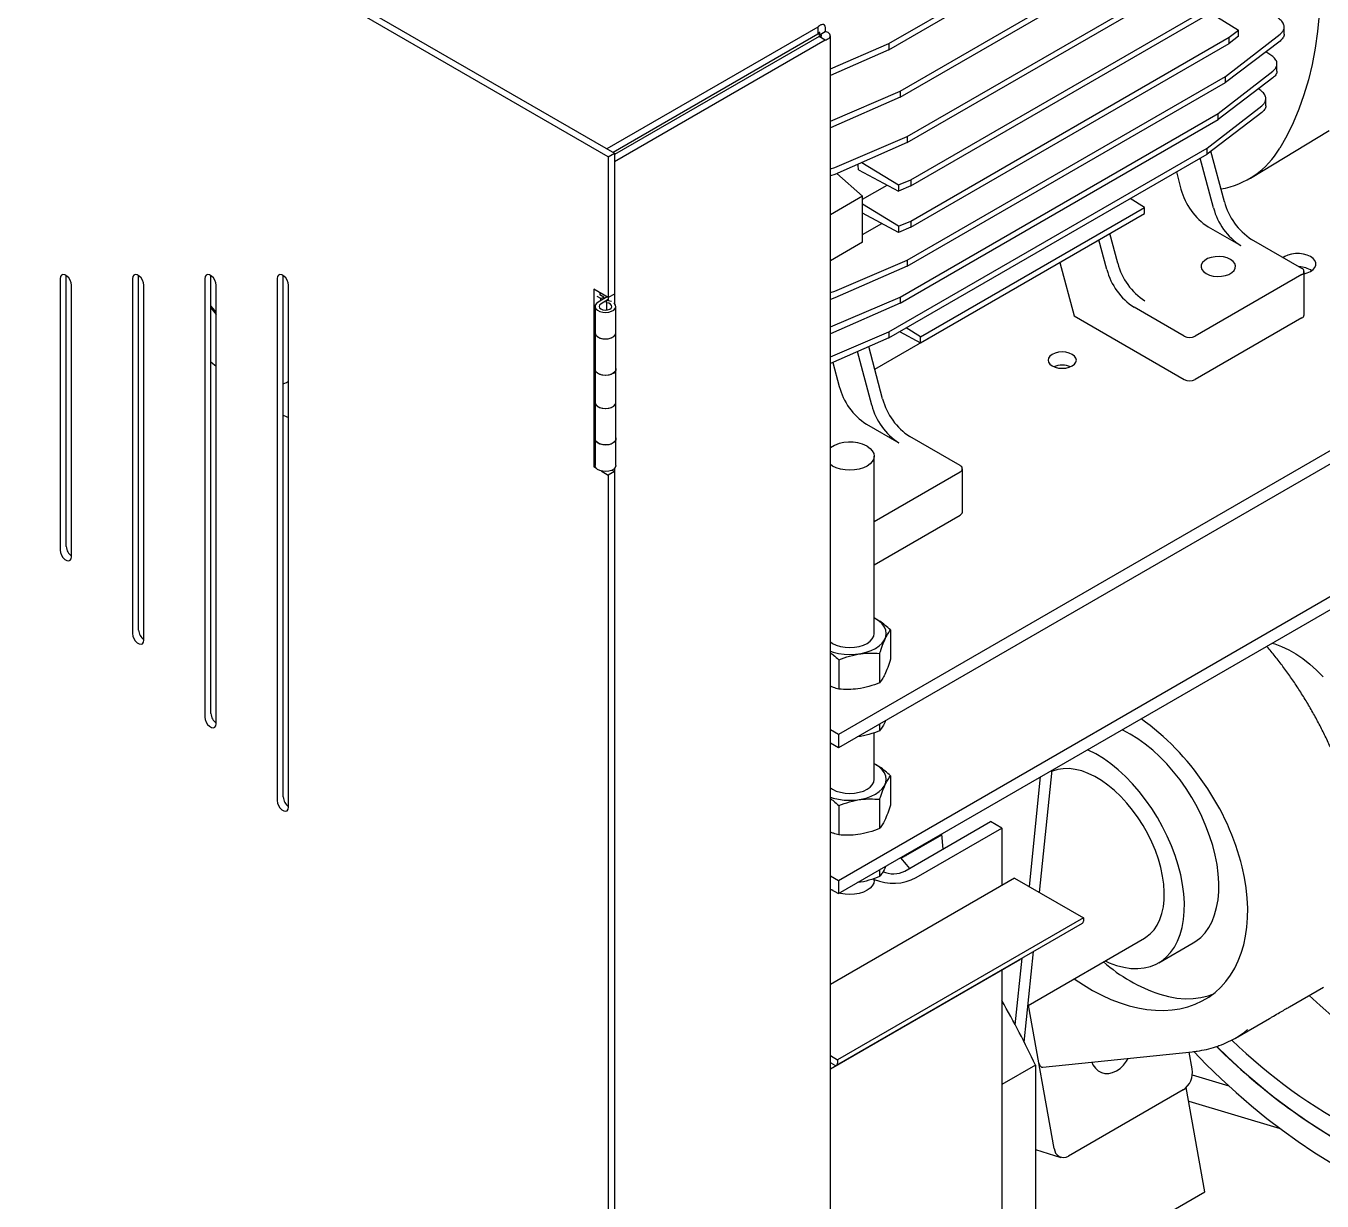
# Model space of a CAD drawing. Header units: millimetres. Extents: x 1293 to 41893, y 1011 to 26911.
# Drawn here: x 9255.8 to 9593.8, y 19601.6 to 19908.1 of the extents above; entities that cross this region are included whole.
import ezdxf

# ---------------------------------------------------------------- set-up
doc = ezdxf.new("R2010")
doc.units = ezdxf.units.MM
doc.header["$LTSCALE"] = 50

msp = doc.modelspace()

# ---------------------------------------------------------------- linework, layer by layer
at = {"color": 7, "linetype": 'Continuous', "lineweight": 25}
for p, q in [((9175.4936063, 20009.8602543), (9409.2522156, 19874.9142816)), ((9407.6418977, 19873.9846649), (9176.7743621, 20007.2616563)), ((9480.8135903, 19903.4652488), (9563.780786, 19951.3611913)), ((9480.8135903, 19901.8882002), (9563.780786, 19949.7841427)), ((9483.716886, 19891.0653092), (9566.6840816, 19938.9612518)), ((9483.716886, 19889.4882606), (9566.6840816, 19937.3842032)), ((9485.6026081, 19879.2528023), (9568.5698038, 19927.1487449)), ((9485.6026081, 19877.6757537), (9568.5698038, 19925.5716963)), ((9486.5323728, 19867.9921579), (9569.4995685, 19915.8881005)), ((9486.5323728, 19866.4151093), (9569.4995685, 19914.3110519)), ((9564.627531, 19911.4984845), (9571.9304861, 19906.988085)), ((9462.266789, 19907.7630353), (9407.3085644, 19876.0363275)), ((9462.266789, 19905.9034997), (9408.919144, 19875.1065597)), ((9462.6001224, 19905.3261494), (9409.2522156, 19874.5290584)), ((9462.266789, 19907.7630353), (9462.266789, 19905.9034997)), ((9462.6001224, 19905.7107683), (9464.2104402, 19906.640385)), ((9464.2104402, 19904.3965327), (9462.6001224, 19905.3261494)), ((9465.5444712, 19339.9037279), (9465.5444712, 19905.5187683)), ((9486.5323728, 19857.2138192), (9569.4995685, 19905.1097618)), ((9568.5698038, 19894.9226008), (9582.7960947, 19905.9149819)), ((9569.4995685, 19905.1097618), (9571.9304861, 19906.988085)), ((9571.9304861, 19905.3789771), (9569.4995685, 19903.5327132)), ((9569.4995685, 19903.5327132), (9569.4995685, 19905.1097618)), ((9571.9304861, 19905.3789771), (9571.9304861, 19906.988085)), ((9583.8700386, 19905.9599211), (9583.8700386, 19907.8119513)), ((9464.2104402, 19904.3965327), (9409.2522156, 19872.669825)), ((9465.5444712, 19896.898787), (9480.8135903, 19903.4652488)), ((9480.8135903, 19901.8882002), (9465.5444712, 19895.1699941)), ((9480.8135903, 19903.4652488), (9480.8135903, 19901.8882002)), ((9486.5323728, 19855.6367706), (9569.4995685, 19903.5327132)), ((9582.7960947, 19904.1503148), (9568.5698038, 19893.3455523)), ((9580.4222194, 19900.4602766), (9579.0518832, 19901.3066139)), ((9485.6026081, 19847.0266583), (9568.5698038, 19894.9226008)), ((9566.6840816, 19885.2873024), (9580.9103726, 19896.2796835)), ((9568.5698038, 19893.3455523), (9568.5698038, 19894.9226008)), ((9581.9843165, 19896.3246226), (9581.9843165, 19898.1766528)), ((9485.6026081, 19845.4496097), (9568.5698038, 19893.3455523)), ((9580.9103726, 19894.5150164), (9566.6840816, 19883.7102538)), ((9577.5189237, 19891.4124109), (9577.1363639, 19891.6486847)), ((9465.5444712, 19883.2502895), (9483.716886, 19891.0653092)), ((9483.716886, 19889.4882606), (9465.5444712, 19881.4926437)), ((9483.716886, 19891.0653092), (9483.716886, 19889.4882606)), ((9579.0810208, 19887.2767569), (9579.0810208, 19889.1287871)), ((9483.716886, 19837.3913598), (9566.6840816, 19885.2873024)), ((9563.780786, 19876.2394366), (9578.0070769, 19887.2318177)), ((9578.0070769, 19885.4671506), (9563.780786, 19874.6623881)), ((9566.6840816, 19883.7102538), (9566.6840816, 19885.2873024)), ((9483.716886, 19835.8143112), (9566.6840816, 19883.7102538)), ((9466.7236824, 19871.1339486), (9485.6026081, 19879.2528023)), ((9485.6026081, 19879.2528023), (9485.6026081, 19877.6757537)), ((9575.0502251, 19868.4076221), (9595.5816426, 19880.8527272)), ((9407.6418977, 19873.9846649), (9409.2522156, 19874.9142816)), ((9409.2522156, 19874.9142816), (9409.2522156, 19835.7326906)), ((9485.6026081, 19877.6757537), (9466.7236824, 19869.3692815)), ((9480.8135903, 19828.3434941), (9563.780786, 19876.2394366)), ((9480.8135903, 19826.7664455), (9563.780786, 19874.6623881)), ((9563.780786, 19874.6623881), (9563.780786, 19876.2394366)), ((9568.2811146, 19862.2495138), (9564.7705346, 19875.4140948)), ((9407.6418977, 19873.9846649), (9407.6418977, 19836.4400792)), ((9473.7937414, 19872.480012), (9483.3064362, 19866.6048487)), ((9565.4526874, 19860.6166976), (9561.9837821, 19873.6249998)), ((9465.5444712, 19870.777975), (9466.7236824, 19871.1339486)), ((9466.7236824, 19869.3692815), (9465.5444712, 19868.9709812)), ((9473.9209019, 19863.6531638), (9467.2254543, 19869.5900544)), ((9472.8694132, 19870.6000307), (9483.3064362, 19864.9957408)), ((9483.3064362, 19866.6048487), (9486.5323728, 19867.9921579)), ((9486.5323728, 19867.9921579), (9486.5323728, 19866.4151093)), ((9555.7624958, 19870.0335277), (9556.9674061, 19865.5151463)), ((9473.9209019, 19862.8795618), (9480.3430312, 19866.5869781)), ((9483.3064362, 19866.6048487), (9483.3064362, 19864.9957408)), ((9486.5323728, 19866.4151093), (9483.3064362, 19864.9957408)), ((9473.9209019, 19863.6531638), (9465.5444712, 19858.8175533)), ((9473.9209019, 19851.6772319), (9473.9209019, 19863.6531638)), ((9483.3064362, 19855.82651), (9473.9209019, 19861.6231373)), ((9547.4975916, 19860.7645481), (9543.7334694, 19863.0893186)), ((9483.3064362, 19854.2174021), (9473.9209019, 19859.257082)), ((9489.043431, 19827.0196794), (9547.4975916, 19860.7645481)), ((9489.043431, 19825.4426309), (9547.4975916, 19859.1874995)), ((9547.4975916, 19859.1874995), (9547.4975916, 19860.7645481)), ((9473.9209019, 19853.6633619), (9478.9410671, 19856.5614416)), ((9483.3064362, 19855.82651), (9486.5323728, 19857.2138192)), ((9483.3064362, 19855.82651), (9483.3064362, 19854.2174021)), ((9486.5323728, 19855.6367706), (9483.3064362, 19854.2174021)), ((9486.5323728, 19857.2138192), (9486.5323728, 19855.6367706)), ((9564.0550117, 19855.6927063), (9572.540293, 19850.7942577)), ((9473.9209019, 19851.6772319), (9465.5444712, 19846.8416214)), ((9537.6398207, 19844.5606714), (9535.5747597, 19852.3045951)), ((9540.4682478, 19846.1934876), (9538.4031868, 19853.9374113)), ((9588.4722005, 19844.8625957), (9575.3687202, 19852.4270739)), ((9477.121395, 19818.5567418), (9529.1452501, 19848.5894741)), ((9529.1452501, 19848.5894741), (9529.145358, 19848.5929805)), ((9466.7236824, 19838.9078046), (9485.6026081, 19847.0266583)), ((9485.6026081, 19845.4496097), (9466.7236824, 19837.1431375)), ((9485.6026081, 19847.0266583), (9485.6026081, 19845.4496097)), ((9525.3614538, 19846.405135), (9529.0752309, 19832.4785703)), ((9264.7238321, 19842.1737943), (9264.7238321, 19771.406924)), ((9266.33415, 19772.3365407), (9266.33415, 19842.9675361)), ((9283.580013, 19842.1755637), (9283.580013, 19749.6342716)), ((9285.1903308, 19750.5638884), (9285.1903308, 19842.9693054)), ((9302.4361938, 19842.177333), (9302.4361938, 19727.8616193)), ((9304.0465116, 19728.791236), (9304.0465116, 19842.9710748)), ((9321.2923746, 19842.1791023), (9321.2923746, 19706.088967)), ((9322.9026925, 19707.0185837), (9322.9026925, 19842.9728441)), ((9671.1838949, 19840.8081102), (9467.6314228, 19723.2997693)), ((9588.4722005, 19843.2297795), (9560.6593338, 19827.1737533)), ((9589.0579869, 19832.7507064), (9589.0579869, 19844.0461876)), ((9267.7172508, 19769.6788601), (9267.7172508, 19840.4457305)), ((9286.5734317, 19747.9062078), (9286.5734317, 19840.4474998)), ((9305.4296125, 19726.1335555), (9305.4296125, 19840.4492692)), ((9324.2857933, 19704.3609032), (9324.2857933, 19840.4510385)), ((9407.6418977, 19837.2403284), (9403.8706616, 19839.4174167)), ((9403.8706616, 19839.4174167), (9403.8706616, 19793.1467706)), ((9405.7444945, 19836.963721), (9404.7569021, 19837.533846)), ((9406.4516013, 19837.3719251), (9405.4640088, 19837.9420501)), ((9405.4809794, 19838.4878), (9405.4809794, 19837.9322532)), ((9409.2522156, 19838.1699451), (9407.6418977, 19837.2403284)), ((9465.5444712, 19838.551831), (9466.7236824, 19838.9078046)), ((9404.2201575, 19834.9330691), (9404.2201575, 19828.0196903)), ((9407.3688202, 19837.3979726), (9405.0129218, 19836.0379414)), ((9405.7444945, 19836.963721), (9406.4516013, 19837.3719251)), ((9405.7444945, 19836.4602694), (9405.7444945, 19836.963721)), ((9407.6418977, 19836.7065525), (9405.7483129, 19835.6134092)), ((9406.4516013, 19836.8684734), (9406.4516013, 19837.3719251)), ((9407.1587794, 19835.8858518), (9407.3035194, 19836.4803881)), ((9407.1587794, 19835.8858518), (9407.1587794, 19833.9802865)), ((9409.6334909, 19828.0196903), (9409.6334909, 19834.9330691)), ((9465.5444712, 19829.5763401), (9483.716886, 19837.3913598)), ((9466.7236824, 19837.1431375), (9465.5444712, 19836.7448372)), ((9483.716886, 19835.8143112), (9465.5444712, 19827.8186943)), ((9671.1838949, 19837.3514207), (9467.6314228, 19719.8430798)), ((9483.716886, 19837.3913598), (9483.716886, 19835.8143112)), ((9557.8309066, 19827.1737533), (9544.7274263, 19834.7382315)), ((9529.0752309, 19832.4785703), (9557.8309066, 19815.8782721)), ((9588.4722005, 19831.9342983), (9560.6593338, 19815.8782721)), ((9404.2563392, 19827.7650585), (9404.2563392, 19818.5034259)), ((9409.5896725, 19818.5034259), (9409.5896725, 19827.7396709)), ((9465.5444712, 19821.7770323), (9480.8135903, 19828.3434941)), ((9480.8135903, 19828.3434941), (9480.8135903, 19826.7664455)), ((9483.5915132, 19828.3701063), (9489.043431, 19825.4426309)), ((9489.043431, 19827.0196794), (9485.2793089, 19829.3444499)), ((9480.8135903, 19826.7664455), (9465.5444712, 19820.0482394)), ((9479.1856601, 19810.8158028), (9475.5497361, 19824.4504208)), ((9489.043431, 19825.4426309), (9489.043431, 19827.0196794)), ((9476.357233, 19809.1829866), (9472.6286239, 19823.1651709)), ((9404.2201575, 19818.5137943), (9404.2201575, 19809.8720707)), ((9409.6334909, 19809.8720707), (9409.6334909, 19818.5137943)), ((9466.2034716, 19820.3381907), (9467.8719516, 19814.0814352)), ((9324.0511952, 19815.3057374), (9324.2857933, 19815.441168)), ((9404.2563392, 19809.617439), (9404.2563392, 19800.3558064)), ((9409.5896725, 19800.3558064), (9409.5896725, 19809.5920514)), ((9474.9595572, 19804.2589953), (9483.4448386, 19799.3605466)), ((9404.2201575, 19800.3661748), (9404.2201575, 19793.4527959)), ((9409.6334909, 19793.4527959), (9409.6334909, 19800.3661748)), ((9467.6314228, 19685.2761855), (9671.1838949, 19802.7845263)), ((9499.3767461, 19793.4288847), (9486.2732657, 19800.9933628)), ((9467.6314228, 19681.819496), (9671.1838949, 19799.3278369)), ((9476.9748415, 19749.6507607), (9476.9748415, 19795.8874386)), ((9404.2258177, 19793.3517979), (9403.8706616, 19793.1467706)), ((9403.8706616, 19793.1467706), (9404.4645946, 19792.8039004)), ((9405.8027825, 19792.031381), (9407.6418977, 19790.9696824)), ((9409.2522156, 19791.8992991), (9407.6418977, 19790.9696824)), ((9407.6418977, 19790.9696824), (9407.6418977, 19596.921441)), ((9408.6491573, 19792.2474372), (9409.2522156, 19791.8992991)), ((9409.2522156, 19792.6531744), (9409.2522156, 19596.2140525)), ((9476.9748415, 19778.8637242), (9499.3767461, 19791.7960684)), ((9499.9625325, 19781.3169953), (9499.9625325, 19792.6124766)), ((9476.9748415, 19767.568243), (9499.3767461, 19780.5005872)), ((9481.2488267, 19750.5769042), (9481.2488267, 19742.9406464)), ((9467.7784426, 19742.800617), (9467.7784426, 19735.1643591)), ((9478.4017433, 19744.4444314), (9478.4017433, 19736.8077172)), ((9478.4017433, 19726.0606535), (9478.4017433, 19724.2806747)), ((9467.6314228, 19723.2997693), (9465.5444712, 19724.5045408)), ((9467.6314228, 19723.2997693), (9467.6314228, 19719.8430798)), ((9476.9748415, 19711.6271769), (9476.9748415, 19723.7891452)), ((9467.6314228, 19719.8430798), (9465.5444712, 19721.0478514)), ((9481.2488267, 19712.5533204), (9481.2488267, 19704.9170626)), ((9520.0936354, 19682.116948), (9523.353456, 19713.9871411)), ((9517.4340144, 19683.6523145), (9520.3600373, 19712.2590773)), ((9478.4017433, 19706.4208476), (9478.4017433, 19698.7841334)), ((9467.7784426, 19704.7770332), (9467.7784426, 19697.1407753)), ((9484.9675054, 19687.7145941), (9507.2649393, 19700.5866287)), ((9487.9609241, 19685.9865303), (9510.258358, 19698.8585648)), ((9510.258358, 19698.8585648), (9507.2649393, 19700.5866287)), ((9510.258358, 19698.8585648), (9510.258358, 19683.957824)), ((9494.5658013, 19697.0924361), (9483.9622155, 19690.9711163)), ((9494.5460708, 19697.3569916), (9494.8401421, 19693.413946)), ((9485.0577779, 19691.8795167), (9485.1026005, 19691.6294465)), ((9465.5444712, 19686.480957), (9467.6314228, 19685.2761855)), ((9513.5815785, 19685.8762784), (9465.5444712, 19658.1450466)), ((9476.9748415, 19685.2733766), (9476.9748415, 19685.7655614)), ((9478.4017433, 19688.0370697), (9478.4017433, 19686.2570909)), ((9513.5815785, 19685.8762784), (9531.5420907, 19675.5078954)), ((9465.5444712, 19683.0242675), (9467.6314228, 19681.819496)), ((9467.6314228, 19685.2761855), (9467.6314228, 19681.819496)), ((9531.5420907, 19675.5078954), (9467.4310759, 19638.4973943)), ((9531.5420907, 19675.5078954), (9531.5420907, 19674.643723)), ((9467.1785632, 19637.0751091), (9531.289578, 19674.0856102)), ((9517.0800875, 19652.6544834), (9547.4694865, 19670.1979099)), ((9551.1733521, 19663.7819313), (9560.1536082, 19668.9661228)), ((9516.1029065, 19643.1009058), (9518.5180277, 19666.7127512)), ((9465.5444712, 19636.1286995), (9514.9393836, 19664.6437755)), ((9510.258358, 19661.9414769), (9510.258358, 19558.7548995)), ((9513.7483322, 19647.6186142), (9515.524609, 19664.9846873)), ((9514.9782814, 19664.6692991), (9514.9393836, 19664.6437755)), ((9585.2499752, 19652.2923104), (9594.1096493, 19657.4068914)), ((9523.9356878, 19615.3644054), (9517.2357161, 19652.7443258)), ((9571.1433861, 19644.1487499), (9580.0105139, 19649.2676338)), ((9465.5444712, 19639.586508), (9467.4310759, 19638.4973943)), ((9467.4310759, 19638.4973943), (9467.4310759, 19637.6332219)), ((9520.9844483, 19636.5606654), (9559.87899, 19640.5858732)), ((9559.8567123, 19636.1011715), (9559.06792, 19640.5019353)), ((9466.5691127, 19637.1354594), (9465.5444712, 19637.7269724)), ((9519.0444498, 19637.099925), (9510.258358, 19632.0278222)), ((9519.0444498, 19637.099925), (9519.0444498, 19557.5197054)), ((9559.8884554, 19634.5472359), (9569.4434001, 19631.6816324)), ((9557.5366663, 19630.6162831), (9527.6024792, 19613.3356448)), ((9563.2135178, 19604.0983588), (9558.346956, 19631.2494727)), ((9558.9814599, 19627.7095016), (9582.8244925, 19620.5587876)), ((9519.0444498, 19615.1092055), (9525.6730783, 19613.0497592)), ((9519.0444498, 19578.6000986), (9563.2135178, 19604.0983588))]:
    msp.add_line(p, q, dxfattribs=at)
at = {"color": 7, "linetype": 'Continuous', "lineweight": 25, "flags": 128}
for points in [[(9582.6987275, 19976.931235), (9584.5259429, 19971.6088119), (9586.1898482, 19966.2925025), (9587.6872618, 19960.992472), (9589.0153205, 19955.7188549), (9590.1714849, 19950.4817346), (9591.1535442, 19945.2911253), (9591.9596208, 19940.1569519), (9592.5881733, 19935.0890314), (9593.0379997, 19930.0970543), (9593.3082401, 19925.1905658), (9593.3983777, 19920.3789477), (9593.3082401, 19915.6714001), (9593.0379997, 19911.0769245), (9592.5881733, 19906.6043061), (9591.9596208, 19902.2620968), (9591.1535442, 19898.0585996), (9590.1714849, 19894.0018519), (9589.0153205, 19890.0996106), (9587.6872618, 19886.3593374), (9586.1898482, 19882.7881839), (9584.5259429, 19879.3929786), (9582.6987275, 19876.1802135)], [(9569.8752921, 19847.1893588), (9569.0213318, 19847.5755846), (9568.0320754, 19847.8326094), (9566.9650149, 19847.9454957), (9565.882164, 19847.9076832), (9564.846454, 19847.7213692), (9563.9180767, 19847.3973817), (9563.150986, 19846.9545496), (9562.5897623, 19846.4186088), (9562.267022, 19845.8207062), (9562.2015216, 19845.1955896), (9562.3970677, 19844.5795887), (9562.8422959, 19844.0085031), (9563.5113311, 19843.5155223)], [(9589.0579869, 19843.4218521), (9589.9019739, 19843.6643751), (9590.7357671, 19844.0482298), (9591.4006951, 19844.5295685), (9591.8634155, 19845.0842546), (9592.1007255, 19845.6844741), (9592.1007255, 19846.3001293), (9591.8634155, 19846.9003487), (9591.4006951, 19847.4550349), (9590.7357671, 19847.9363735), (9589.9019739, 19848.3202282), (9588.9411251, 19848.587351), (9587.9014019, 19848.7243472), (9586.8349403, 19848.7243472), (9585.7952171, 19848.587351), (9584.8343683, 19848.3202282), (9584.0005751, 19847.9363735), (9583.6012396, 19847.6745416)], [(9563.5113311, 19843.5155223), (9564.3652915, 19843.1292965), (9565.3545479, 19842.8722718), (9566.4216084, 19842.7593854), (9567.5044593, 19842.797198), (9568.5401693, 19842.983512), (9569.4685466, 19843.3074995), (9570.2356373, 19843.7503316), (9570.7968609, 19844.2862724), (9571.1196012, 19844.884175), (9571.1851016, 19845.5092915), (9570.9895555, 19846.1252924), (9570.5443274, 19846.696378), (9569.8752921, 19847.1893588)], [(9267.7172508, 19840.4457305), (9267.6269882, 19841.0889667), (9267.3670874, 19841.7588341), (9266.9688962, 19842.3745369), (9266.4804423, 19842.8618121), (9265.9606406, 19843.1618873), (9265.4721868, 19843.2385688), (9265.0739956, 19843.0826078), (9264.8140947, 19842.7128155), (9264.7238321, 19842.1737943)], [(9286.5734317, 19840.4474998), (9286.4831691, 19841.090736), (9286.2232682, 19841.7606035), (9285.825077, 19842.3763062), (9285.3366232, 19842.8635815), (9284.8168215, 19843.1636566), (9284.3283676, 19843.2403381), (9283.9301764, 19843.0843772), (9283.6702756, 19842.7145849), (9283.580013, 19842.1755637)], [(9305.4296125, 19840.4492692), (9305.3393499, 19841.0925054), (9305.079449, 19841.7623728), (9304.6812578, 19842.3780756), (9304.192804, 19842.8653508), (9303.6730023, 19843.1654259), (9303.1845485, 19843.2421075), (9302.7863573, 19843.0861465), (9302.5264564, 19842.7163542), (9302.4361938, 19842.177333)], [(9324.2857933, 19840.4510385), (9324.1955307, 19841.0942747), (9323.9356299, 19841.7641421), (9323.5374387, 19842.3798449), (9323.0489848, 19842.8671201), (9322.5291831, 19843.1671953), (9322.0407293, 19843.2438768), (9321.6425381, 19843.0879158), (9321.3826372, 19842.7181235), (9321.2923746, 19842.1791023)], [(9305.4296125, 19833.4223391), (9305.0305299, 19833.8739936), (9304.0465116, 19835.1128892)], [(9304.0465116, 19834.4626809), (9304.3271762, 19834.1038452), (9305.4296125, 19832.8280839)], [(9405.0129218, 19836.0379414), (9404.5357484, 19835.6652923), (9404.2688901, 19835.228238), (9404.2358193, 19834.7652211), (9404.439445, 19834.3169679), (9404.8618564, 19833.9229059), (9405.4658991, 19833.6176963), (9406.1984423, 19833.4281847), (9406.9950529, 19833.3710402), (9407.7856621, 19833.4512893), (9408.5007294, 19833.6618733), (9409.0773585, 19833.9842697), (9409.4648302, 19834.3901209), (9409.6290629, 19834.8437289), (9409.5556112, 19835.3051952), (9409.2509356, 19835.7339298), (9409.109206, 19835.8573164)], [(9405.7483129, 19835.6134092), (9405.3934625, 19835.3101134), (9405.2604891, 19834.9522594), (9405.3686339, 19834.5916286), (9405.7022484, 19834.2804041), (9406.2130587, 19834.0636201), (9406.8271506, 19833.9726451), (9407.4556653, 19834.0206431), (9408.0076568, 19834.200669), (9408.4032522, 19834.486673), (9408.5852088, 19834.8372703), (9408.5271977, 19835.2017297), (9408.237613, 19835.527314), (9407.7583575, 19835.7669113), (9407.1587794, 19835.8858518)], [(9408.5278408, 19836.1929313), (9408.073089, 19836.3485571), (9407.3035194, 19836.4803881)], [(9404.2201575, 19828.0196903), (9404.2358193, 19827.8518423), (9404.439445, 19827.403589), (9404.8618564, 19827.0095271), (9405.4658991, 19826.7043174), (9406.1984423, 19826.5148058), (9406.9950529, 19826.4576614), (9407.7856621, 19826.5379104), (9408.5007294, 19826.7484945), (9409.0773585, 19827.0708908), (9409.4648302, 19827.476742), (9409.6290629, 19827.93035), (9409.6334909, 19828.0196903)], [(9404.2831211, 19827.7916915), (9404.4225073, 19827.4743975), (9404.8042528, 19827.0745441), (9405.3723603, 19826.7569122), (9406.0768601, 19826.5494403), (9406.8557855, 19826.4703771), (9407.6406234, 19826.5266771), (9408.3623409, 19826.713388), (9408.9574568, 19827.0140872), (9409.3736258, 19827.4023256), (9409.5630559, 19827.7923611)], [(9304.0465116, 19820.5222352), (9304.5730443, 19820.0712035), (9305.4296125, 19819.3725744)], [(9523.3838462, 19819.4233202), (9524.1510043, 19819.0834934), (9525.0443787, 19818.8698693), (9526.0030876, 19818.7970061), (9526.9617965, 19818.8698693), (9527.8551709, 19819.0834934), (9528.622329, 19819.4233202), (9529.21099, 19819.8661911), (9529.5810379, 19820.3819252), (9529.7072543, 19820.935376), (9529.5810379, 19821.4888269), (9529.21099, 19822.004561), (9528.622329, 19822.4474319), (9527.8551709, 19822.7872587), (9526.9617965, 19823.0008827), (9526.0030876, 19823.0737459), (9525.0443787, 19823.0008827), (9524.1510043, 19822.7872587), (9523.3838462, 19822.4474319), (9522.7951852, 19822.004561), (9522.4251374, 19821.4888269), (9522.2989209, 19820.935376), (9522.4251374, 19820.3819252), (9522.7951852, 19819.8661911), (9523.3838462, 19819.4233202)], [(9409.5896725, 19818.7938136), (9409.6290629, 19818.4244541), (9409.4648302, 19817.970846), (9409.0773585, 19817.5649949), (9408.5007294, 19817.2425985), (9407.7856621, 19817.0320145), (9406.9950529, 19816.9517654), (9406.1984423, 19817.0089098), (9405.4658991, 19817.1984214), (9404.8618564, 19817.5036311), (9404.439445, 19817.8976931), (9404.2358193, 19818.3459463), (9404.2563392, 19818.768426)], [(9409.5896725, 19818.5034259), (9409.5742422, 19818.3380584), (9409.3736258, 19817.8964296), (9408.9574568, 19817.5081913), (9408.3623409, 19817.2074921), (9407.6406234, 19817.0207811), (9406.8557855, 19816.9644812), (9406.0768601, 19817.0435443), (9405.3723603, 19817.2510163), (9404.8042528, 19817.5686481), (9404.4225073, 19817.9685015), (9404.2607016, 19818.415406), (9404.2563392, 19818.5034259)], [(9322.9026925, 19814.738355), (9323.7162116, 19815.1209078), (9324.2857933, 19815.4455258)], [(9404.2201575, 19809.8720707), (9404.2358193, 19809.7042227), (9404.439445, 19809.2559695), (9404.8618564, 19808.8619075), (9405.4658991, 19808.5566979), (9406.1984423, 19808.3671862), (9406.9950529, 19808.3100418), (9407.7856621, 19808.3902909), (9408.5007294, 19808.6008749), (9409.0773585, 19808.9232713), (9409.4648302, 19809.3291225), (9409.6290629, 19809.7827305), (9409.6334909, 19809.8720707)], [(9404.2831211, 19809.644072), (9404.4225073, 19809.3267779), (9404.8042528, 19808.9269245), (9405.3723603, 19808.6092927), (9406.0768601, 19808.4018207), (9406.8557855, 19808.3227576), (9407.6406234, 19808.3790575), (9408.3623409, 19808.5657685), (9408.9574568, 19808.8664677), (9409.3736258, 19809.2547061), (9409.5630559, 19809.6447415)], [(9322.9026925, 19806.5616712), (9323.6504303, 19806.2440805), (9324.2857933, 19805.9901029)], [(9409.5896725, 19800.6461941), (9409.6290629, 19800.2768345), (9409.4648302, 19799.8232265), (9409.0773585, 19799.4173753), (9408.5007294, 19799.094979), (9407.7856621, 19798.884395), (9406.9950529, 19798.8041459), (9406.1984423, 19798.8612903), (9405.4658991, 19799.0508019), (9404.8618564, 19799.3560116), (9404.439445, 19799.7500735), (9404.2358193, 19800.1983268), (9404.2563392, 19800.6208065)], [(9409.5896725, 19800.3558064), (9409.5742422, 19800.1904389), (9409.3736258, 19799.7488101), (9408.9574568, 19799.3605717), (9408.3623409, 19799.0598725), (9407.6406234, 19798.8731616), (9406.8557855, 19798.8168617), (9406.0768601, 19798.8959248), (9405.3723603, 19799.1033967), (9404.8042528, 19799.4210286), (9404.4225073, 19799.820882), (9404.2607016, 19800.2677864), (9404.2563392, 19800.3558064)], [(9475.1149696, 19798.4795344), (9475.9046736, 19797.9240352), (9476.4914766, 19797.2902707), (9476.8528281, 19796.6025962), (9476.9748415, 19795.8874386), (9476.8528281, 19795.172281), (9476.4914766, 19794.4846065), (9475.9046736, 19793.8508421), (9475.1149696, 19793.2953429), (9474.1527125, 19792.8394565), (9473.0548813, 19792.5007023), (9471.8636651, 19792.2920985), (9470.6248415, 19792.2216616), (9469.386018, 19792.2920985), (9468.1948017, 19792.5007023), (9467.0969706, 19792.8394565), (9466.1347135, 19793.2953429), (9465.5444712, 19793.6882575)], [(9409.6334909, 19793.4527959), (9409.6290629, 19793.3634557), (9409.4648302, 19792.9098476), (9409.0773585, 19792.5039964), (9408.5007294, 19792.1816001), (9407.7856621, 19791.9710161), (9406.9950529, 19791.890767), (9406.1984423, 19791.9479114), (9405.4658991, 19792.137423), (9404.8618564, 19792.4426327), (9404.439445, 19792.8366947), (9404.2358193, 19793.2849479), (9404.2201575, 19793.4527959)], [(9264.7238321, 19771.406924), (9264.8140947, 19770.7636878), (9265.0739956, 19770.0938203), (9265.4721868, 19769.4781176), (9265.9606406, 19768.9908423), (9266.4804423, 19768.6907672), (9266.9688962, 19768.6140857), (9267.3670874, 19768.7700466), (9267.6269882, 19769.1398389), (9267.7172508, 19769.6788601)], [(9465.5444712, 19745.0318735), (9466.3220655, 19744.7757545), (9467.6960778, 19744.4472001), (9469.1422059, 19744.2467746), (9470.6248415, 19744.1794133), (9472.1074771, 19744.2467746), (9473.5536053, 19744.4472001), (9474.9276176, 19744.7757545), (9476.1956813, 19745.2243477), (9477.3265724, 19745.7819338), (9478.2924446, 19746.4347834), (9479.0695151, 19747.166821), (9479.6386496, 19747.9600214), (9479.9858342, 19748.7948534), (9480.1025202, 19749.6507607), (9479.9858342, 19750.506668), (9479.6386496, 19751.3415), (9479.0695151, 19752.1347005), (9478.2924446, 19752.866738), (9477.3265724, 19753.5195876), (9476.9748415, 19753.7124995)], [(9283.580013, 19749.6342716), (9283.6702756, 19748.9910354), (9283.9301764, 19748.321168), (9284.3283676, 19747.7054653), (9284.8168215, 19747.21819), (9285.3366232, 19746.9181149), (9285.825077, 19746.8414333), (9286.2232682, 19746.9973943), (9286.4831691, 19747.3671866), (9286.5734317, 19747.9062078)], [(9465.5444712, 19747.4515796), (9466.1347135, 19747.058665), (9467.0969706, 19746.6027786), (9468.1948017, 19746.2640244), (9469.386018, 19746.0554206), (9470.6248415, 19745.9849837), (9471.8636651, 19746.0554206), (9473.0548813, 19746.2640244), (9474.1527125, 19746.6027786), (9475.1149696, 19747.058665), (9475.9046736, 19747.6141641), (9476.4914766, 19748.2479286), (9476.8528281, 19748.9356031), (9476.9748415, 19749.6507607)], [(9580.7748625, 19747.1358135), (9581.3960135, 19746.9525193), (9583.2130358, 19746.2837964), (9585.0522582, 19745.412643), (9586.8988724, 19744.3460732), (9588.7380107, 19743.0926744), (9590.5548652, 19741.6625381), (9592.3348079, 19740.067179), (9594.0635076, 19738.319442)], [(9302.4361938, 19727.8616193), (9302.5264564, 19727.2183831), (9302.7863573, 19726.5485157), (9303.1845485, 19725.9328129), (9303.6730023, 19725.4455377), (9304.192804, 19725.1454626), (9304.6812578, 19725.068781), (9305.079449, 19725.224742), (9305.3393499, 19725.5945343), (9305.4296125, 19726.1335555)], [(9560.1536082, 19668.9661228), (9560.8490863, 19669.403807), (9562.1118482, 19670.4117907), (9563.2406299, 19671.6160427), (9564.2270742, 19673.0076471), (9565.0638779, 19674.5763011), (9565.7448455, 19676.3103907), (9566.2649355, 19678.1970775), (9566.6202972, 19680.2223931), (9566.8082997, 19682.3713427), (9566.8275511, 19684.6280162), (9566.6779088, 19686.9757061), (9566.3604808, 19689.3970309), (9565.8776171, 19691.8740639), (9565.2328927, 19694.388466), (9564.431081, 19696.9216216), (9563.4781183, 19699.4547759), (9562.3810599, 19701.9691744), (9561.1480282, 19704.4462014), (9559.788152, 19706.8675179), (9558.3114993, 19709.2151972), (9556.7290029, 19711.4718579), (9555.052379, 19713.6207926), (9553.2940406, 19715.6460913), (9551.467006, 19717.5327593), (9549.5848018, 19719.2668285), (9547.6613633, 19720.8354603), (9545.7109308, 19722.2270413), (9543.7479448, 19723.4312686), (9541.7869384, 19724.4392265), (9541.6042866, 19724.5231213)], [(9540.1695472, 19663.0914801), (9542.0623818, 19662.6035324), (9543.9031888, 19662.3312807), (9545.6783394, 19662.2767406), (9547.3746911, 19662.440316), (9548.9796846, 19662.8207957), (9550.4814371, 19663.4153629), (9551.8688302, 19664.2196155), (9553.1315921, 19665.2275992), (9554.2603738, 19666.4318512), (9555.2468181, 19667.8234556), (9556.0836218, 19669.3921095), (9556.7645894, 19671.1261992), (9557.2846794, 19673.012886), (9557.6400411, 19675.0382015), (9557.8280436, 19677.1871511), (9557.847295, 19679.4438247), (9557.6976527, 19681.7915146), (9557.3802246, 19684.2128394), (9556.897361, 19686.6898724), (9556.2526366, 19689.2042745), (9555.4508249, 19691.7374301), (9554.4978622, 19694.2705844), (9553.4008038, 19696.7849829), (9552.167772, 19699.2620099), (9550.8078958, 19701.6833264), (9549.3312432, 19704.0310057), (9547.7487468, 19706.2876664), (9546.0721229, 19708.4366011), (9544.3137845, 19710.4618998), (9542.4867499, 19712.3485678), (9540.6045457, 19714.082637), (9538.6811072, 19715.6512688), (9536.7306747, 19717.0428498), (9534.7676886, 19718.2470771), (9532.8066823, 19719.255035), (9532.6240305, 19719.3389298)], [(9465.5444712, 19707.0082897), (9466.3220655, 19706.7521706), (9467.6960778, 19706.4236163), (9469.1422059, 19706.2231908), (9470.6248415, 19706.1558295), (9472.1074771, 19706.2231908), (9473.5536053, 19706.4236163), (9474.9276176, 19706.7521706), (9476.1956813, 19707.2007639), (9477.3265724, 19707.75835), (9478.2924446, 19708.4111996), (9479.0695151, 19709.1432371), (9479.6386496, 19709.9364376), (9479.9858342, 19710.7712696), (9480.1025202, 19711.6271769), (9479.9858342, 19712.4830842), (9479.6386496, 19713.3179162), (9479.0695151, 19714.1111167), (9478.2924446, 19714.8431542), (9477.3265724, 19715.4960038), (9476.9748415, 19715.6889157)], [(9547.4694865, 19670.1979099), (9547.8444562, 19670.4278409), (9548.9638681, 19671.2984707), (9549.9491382, 19672.3659374), (9550.7907778, 19673.6199605), (9551.4806814, 19675.0484632), (9552.0122048, 19676.6376882), (9552.3802293, 19678.3723304), (9552.5812105, 19680.2356843), (9552.6132129, 19682.2098046), (9552.4759282, 19684.2756797), (9552.1706787, 19686.4134139), (9551.7004039, 19688.6024197), (9551.069633, 19690.8216158), (9550.2844406, 19693.0496301), (9549.3523885, 19695.2650057), (9548.2824529, 19697.4464072), (9547.0849379, 19699.5728266), (9545.7713762, 19701.6237852), (9544.354418, 19703.5795313), (9542.8477096, 19705.4212298), (9541.2657612, 19707.1311444), (9539.623808, 19708.6928075), (9537.9376628, 19710.0911794), (9536.2235642, 19711.3127932), (9534.4980199, 19712.3458839), (9532.7776477, 19713.1805024), (9531.0790158, 19713.8086108), (9529.418483, 19714.22416), (9527.8120411, 19714.4231483), (9526.275161, 19714.403659), (9524.8226437, 19714.1658801), (9523.4684778, 19713.7121013), (9523.3185358, 19713.6457374)], [(9465.5444712, 19709.4279958), (9466.1347135, 19709.0350811), (9467.0969706, 19708.5791947), (9468.1948017, 19708.2404406), (9469.386018, 19708.0318368), (9470.6248415, 19707.9613999), (9471.8636651, 19708.0318368), (9473.0548813, 19708.2404406), (9474.1527125, 19708.5791947), (9475.1149696, 19709.0350811), (9475.9046736, 19709.5905803), (9476.4914766, 19710.2243448), (9476.8528281, 19710.9120193), (9476.9748415, 19711.6271769)], [(9321.2923746, 19706.088967), (9321.3826372, 19705.4457308), (9321.6425381, 19704.7758634), (9322.0407293, 19704.1601606), (9322.5291831, 19703.6728854), (9323.0489848, 19703.3728103), (9323.5374387, 19703.2961287), (9323.9356299, 19703.4520897), (9324.1955307, 19703.821882), (9324.2857933, 19704.3609032)], [(9483.8021069, 19691.1546333), (9485.2764506, 19689.4488442), (9486.163567, 19688.4050658)], [(9466.268848, 19682.6060937), (9466.1347135, 19682.6812809), (9466.0044714, 19682.7587151)], [(9476.9748415, 19685.2733766), (9476.8528281, 19684.558219), (9476.4914766, 19683.8705445), (9475.9046736, 19683.2367801), (9475.1149696, 19682.6812809), (9474.1527125, 19682.2253945), (9473.0548813, 19681.8866403), (9471.8636651, 19681.6780365), (9470.6248415, 19681.6075997), (9469.386018, 19681.6780365), (9468.1948017, 19681.8866403), (9467.8855837, 19681.96622)], [(9537.1804746, 19664.2581898), (9538.2386987, 19663.7915112), (9540.1695472, 19663.0914801)], [(9551.4224361, 19655.5963889), (9553.6923867, 19654.9905669), (9555.9130253, 19654.598415), (9558.073036, 19654.4219316), (9560.1614119, 19654.4620161), (9562.1675111, 19654.7184642), (9564.0811109, 19655.1899691), (9565.2609145, 19655.6067774)], [(9671.8046865, 19623.4421739), (9671.3012446, 19623.3135476), (9668.0807654, 19622.6283346), (9664.7690787, 19622.1570056), (9661.3722337, 19621.9004217), (9657.8964355, 19621.8590516), (9654.3480331, 19622.0329707), (9650.7335082, 19622.4218614), (9647.0594634, 19623.0250133), (9643.33261, 19623.8413248), (9639.5597557, 19624.8693045), (9635.7477921, 19626.1070749), (9631.9036825, 19627.5523748), (9628.0344488, 19629.2025642), (9624.1471587, 19631.0546288), (9620.2489132, 19633.1051854), (9616.3468328, 19635.3504884), (9612.4480455, 19637.7864364), (9608.559673, 19640.4085796), (9604.688818, 19643.2121284), (9600.8425514, 19646.1919616), (9597.027899, 19649.3426359), (9593.2518288, 19652.6583963), (9590.4204365, 19655.2771541)], [(9566.281355, 19641.9357941), (9569.099738, 19639.2252806), (9572.924453, 19635.7230469), (9576.7924815, 19632.3806548), (9580.6971272, 19629.2038906), (9584.6316305, 19626.1982537), (9588.5891799, 19623.3689475), (9592.5629243, 19620.7208701), (9596.5459843, 19618.2586058)], [(9533.6899296, 19637.8755594), (9534.0236733, 19637.1845765), (9534.6366036, 19636.3104497), (9535.3780426, 19635.6285975), (9536.2254622, 19635.1597376), (9537.1531138, 19634.9181161), (9538.1328114, 19634.9110745), (9539.1347872, 19635.1388267), (9540.1285967, 19635.5944527), (9541.0840436, 19636.2641085), (9541.972097, 19637.1274469), (9542.7657739, 19638.1582358), (9543.1949121, 19638.8592329)], [(9560.2767761, 19640.6165436), (9563.5671871, 19637.2788876), (9567.4523329, 19633.5273133), (9571.3869362, 19629.9290613), (9575.3646153, 19626.489968), (9579.3789181, 19623.2156117), (9583.4233337, 19620.1113033), (9587.4913018, 19617.1820781), (9591.5762243, 19614.4326873), (9595.6714754, 19611.8675903), (9599.7704125, 19609.4909479), (9603.8663872, 19607.3066148), (9607.9527558, 19605.3181342), (9612.0228902, 19603.5287313), (9616.0701885, 19601.9413086), (9620.0880862, 19600.5584408)]]:
    msp.add_lwpolyline(points, dxfattribs=at)
at = {"color": 7, "linetype": 'Continuous', "lineweight": 25}
for centre, radius, start, end in [((9563.6640011, 19887.3074799), 22.0485117, 279.7393021, 329.69041881), ((9384.5394849, 19866.115915), 88.4436744, 2.906155829, 3.838090784), ((9573.1113123, 19869.6958183), 16.6764422, 194.518540796, 237.107842991), ((9584.4250208, 19866.4301859), 16.6764422, 194.518540796, 237.107842991), ((9581.5965936, 19864.7973696), 16.6764422, 194.518540796, 237.107842991), ((9553.7837269, 19848.7413434), 16.6764422, 194.518540796, 237.107842991), ((9556.612154, 19850.3741597), 16.6764422, 194.518540796, 237.107842991), ((9587.6048125, 19838.8410414), 6.4365377, 57.407253455, 88.650099507), ((9588.1623464, 19844.0461876), 0.8732306, 290.783420799, 69.216579201), ((9588.0570728, 19832.8505191), 1.0058786, 294.374658294, 354.305200749), ((9559.2451202, 19829.9031755), 3.0740438, 242.609672236, 297.390327763), ((9526.0030876, 19813.8017685), 5.8287433, 68.024841318, 111.975158682), ((9484.0158578, 19818.2621073), 16.6764422, 194.518540796, 237.107842991), ((9559.2451202, 19818.6076942), 3.0740438, 242.609672237, 297.390327763), ((9495.3295663, 19814.9964748), 16.6764422, 194.518540796, 237.107842991), ((9492.5011392, 19813.3636586), 16.6764422, 194.518540796, 237.107842991), ((9470.6634169, 19790.1549958), 9.4400352, 61.864326175, 122.837563953), ((9499.066892, 19792.6124766), 0.8732306, 290.783420799, 69.216579201), ((9498.9616184, 19781.4168081), 1.0058786, 294.374658294, 354.305200748), ((9269.5683367, 19772.4701635), 3.2369459, 182.365871678, 235.119839616), ((9288.4245176, 19750.6975112), 3.2369459, 182.365871678, 235.119839616), ((9307.2806984, 19728.9248588), 3.2369459, 182.365871678, 235.119839616), ((9326.1368792, 19707.1522065), 3.2369459, 182.365871678, 235.119839616), ((9481.9368107, 19697.6840866), 13.1576125, 247.84473698, 297.247971495), ((9481.961275, 19693.5585166), 6.5718225, 245.618155929, 297.222194698), ((9530.9622301, 19674.5698955), 0.5845416, 304.056350038, 7.255830356), ((9565.221757, 19696.5851062), 43.2492335, 228.852519099, 251.393604674), ((9302.6062623, 19534.7180207), 239.4317091, 25.315585971, 29.856995248), ((9675.7772096, 19751.1094535), 154.6230852, 224.907923743, 242.139218973), ((9670.4409833, 19747.5140331), 144.3635282, 226.021866292, 242.26502375), ((9466.9055962, 19637.5479807), 0.5323485, 230.796714764, 9.214036991), ((9554.4389002, 19635.1597241), 5.4990009, 304.286578806, 9.857791321), ((9526.3615329, 19615.4208209), 2.426501, 181.332231514, 300.758052799)]:
    msp.add_arc(centre, radius, start, end, dxfattribs=at)
for centre, major_axis, ratio, start_param, end_param in [((9537.9634248, 19693.4277641), (-26.5381965, 38.3732642), 0.6501501147, 2.0811727397, 5.2288474787), ((9539.1678448, 19694.123061), (-33.6406763, 48.9235608), 0.648158482, 2.9813199905, 3.1915502644), ((9521.1571801, 19638.2809186), (0.4790736, 1.6949544), 0.6674564894, 2.2006818907, 3.4011016258)]:
    msp.add_ellipse(centre, major_axis=major_axis, ratio=ratio, start_param=start_param, end_param=end_param, dxfattribs=at)
for points, knots in [([(9464.2104402, 19906.640385), (9464.2668373, 19906.9953457), (9464.3796374, 19907.7053046), (9464.0727673, 19908.3417222), (9463.4922867, 19908.5227263), (9462.831565, 19908.2623238), (9462.4101254, 19907.8897514), (9462.266789, 19907.7630353)], [0, 0, 0, 0, 0.2214458728, 0.4429150288, 0.6643842675, 0.8858533282, 1, 1, 1, 1]), ([(9582.7960947, 19905.9149819), (9583.0421698, 19906.138645), (9583.5498161, 19906.6000557), (9583.898093, 19907.4369499), (9583.8668245, 19908.3679704), (9583.3715724, 19909.3155311), (9582.6548054, 19909.8411925), (9582.3079415, 19910.095575)], [0, 0, 0, 0, 0.1784612352, 0.368160733, 0.5628331568, 0.7884425028, 1, 1, 1, 1]), ([(9462.6001224, 19905.7107683), (9462.6802119, 19905.8731145), (9462.840391, 19906.1978069), (9462.8012459, 19906.424242), (9462.6096398, 19906.3766869), (9462.3973867, 19906.1270845), (9462.282082, 19905.9296814), (9462.266789, 19905.9034997)], [0, 0, 0, 0, 0.2408441408, 0.4816882615, 0.7224374394, 0.9631867251, 1, 1, 1, 1]), ([(9462.6001224, 19905.3261494), (9462.7807453, 19905.3379322), (9463.1419912, 19905.3614977), (9463.3184534, 19905.5085054), (9463.1814031, 19905.650554), (9462.8590731, 19905.7094975), (9462.6304454, 19905.7106195), (9462.6001224, 19905.7107683)], [0, 0, 0, 0, 0.2408441408, 0.4816882615, 0.7224374394, 0.9631867251, 1, 1, 1, 1]), ([(9464.2104402, 19904.3965327), (9464.5460164, 19904.5251243), (9465.2172041, 19904.7823211), (9465.6148221, 19905.3661127), (9465.4812343, 19905.9591496), (9464.9252782, 19906.4010115), (9464.3918613, 19906.5796336), (9464.2104402, 19906.640385)], [0, 0, 0, 0, 0.2214458728, 0.4429150288, 0.6643842675, 0.8858533282, 1, 1, 1, 1]), ([(9583.8564751, 19905.9589816), (9583.8609029, 19905.9397163), (9583.9376522, 19905.6057809), (9583.6456758, 19904.9489942), (9583.0731297, 19904.4107516), (9582.7960947, 19904.1503148)], [0, 0, 0, 0, 0.0306316964, 0.5309567129, 1, 1, 1, 1]), ([(9580.9103726, 19896.2796835), (9581.1564477, 19896.5033465), (9581.6640939, 19896.9647573), (9582.0123709, 19897.8016514), (9581.9811024, 19898.7326719), (9581.4858502, 19899.6802327), (9580.7690833, 19900.2058941), (9580.4222194, 19900.4602766)], [0, 0, 0, 0, 0.1784612352, 0.368160733, 0.5628331568, 0.7884425028, 1, 1, 1, 1]), ([(9581.9707529, 19896.3236831), (9581.9751807, 19896.3044179), (9582.0519301, 19895.9704825), (9581.7599537, 19895.3136958), (9581.1874076, 19894.7754531), (9580.9103726, 19894.5150164)], [0, 0, 0, 0, 0.0306316964, 0.5309567129, 1, 1, 1, 1]), ([(9578.0070769, 19887.2318177), (9578.253152, 19887.4554808), (9578.7607983, 19887.9168915), (9579.1090752, 19888.7537857), (9579.0778067, 19889.6848062), (9578.5825546, 19890.6323669), (9577.8657876, 19891.1580283), (9577.5189237, 19891.4124109)], [0, 0, 0, 0, 0.17846123522, 0.368160733, 0.56283315679, 0.78844250282, 1, 1, 1, 1]), ([(9579.0674573, 19887.2758174), (9579.0718851, 19887.2565521), (9579.1486344, 19886.9226167), (9578.856658, 19886.26583), (9578.2841119, 19885.7275874), (9578.0070769, 19885.4671506)], [0, 0, 0, 0, 0.0306316964, 0.5309567129, 1, 1, 1, 1]), ([(9481.2488267, 19750.5769042), (9480.7850645, 19750.985849), (9479.8535978, 19751.8072147), (9478.4212644, 19752.900116), (9477.4557929, 19753.4301888), (9476.9748415, 19753.6942456)], [0, 0, 0, 0, 0.3322731554, 0.6673706793, 1, 1, 1, 1]), ([(9478.4017433, 19744.4444314), (9478.6488552, 19745.1773344), (9479.1484382, 19746.6590348), (9479.8886261, 19748.4017197), (9480.5961838, 19749.7079495), (9481.0299544, 19750.2854889), (9481.2488267, 19750.5769042)], [0, 0, 0, 0, 0.2646087012, 0.5349559654, 0.7653476593, 1, 1, 1, 1]), ([(9596.3879755, 19658.9993104), (9596.4109754, 19659.0164096), (9596.9326622, 19659.404256), (9597.853782, 19660.3290725), (9599.137151, 19661.781941), (9600.29266, 19663.4273376), (9601.331936, 19665.2350654), (9602.2461754, 19667.2066851), (9603.0323342, 19669.3332012), (9603.6865701, 19671.6066924), (9604.2063425, 19674.0176387), (9604.5899181, 19676.5560826), (9604.8364445, 19679.2117358), (9604.9457866, 19681.9742845), (9604.9183845, 19684.8335205), (9604.7551275, 19687.7792756), (9604.4572964, 19690.8012764), (9604.0265394, 19693.8891143), (9603.4648635, 19697.0322301), (9602.7746332, 19700.2199116), (9601.9585718, 19703.4413037), (9601.0197638, 19706.6854271), (9599.9616545, 19709.9412046), (9598.7880496, 19713.1974873), (9597.5031258, 19716.4430532), (9596.1114112, 19719.6666878), (9594.6177721, 19722.8572316), (9593.0273753, 19726.0036451), (9591.3457007, 19729.0950381), (9589.578483, 19732.1205824), (9587.7318399, 19735.0700196), (9585.8116948, 19737.931944), (9583.8258236, 19740.7003926), (9581.7760854, 19743.3503851), (9580.2661506, 19745.2147901), (9579.4296463, 19746.1530631), (9579.3082925, 19746.2891806)], [0, 0, 0, 0, 0.00138890836, 0.03150343884, 0.06176846611, 0.09223387984, 0.12291406149, 0.15379223485, 0.18483101818, 0.21598469897, 0.24720922873, 0.27846807402, 0.30973104454, 0.3409789718, 0.37220319845, 0.40339991765, 0.43456863776, 0.4657110224, 0.49683006612, 0.5279295314, 0.55901357497, 0.59008650498, 0.62115262656, 0.65221614577, 0.68328097623, 0.71434980317, 0.74542635083, 0.77651413536, 0.80761646551, 0.83873644983, 0.8698770076, 0.90104088174, 0.93223065139, 0.96344874086, 0.99469742013, 1, 1, 1, 1]), ([(9465.5444712, 19744.6292906), (9465.8199053, 19744.4295831), (9466.5760541, 19743.8813263), (9467.3111268, 19743.2206414), (9467.7784426, 19742.800617)], [0, 0, 0, 0, 0.3642590198, 1, 1, 1, 1]), ([(9467.7784426, 19742.800617), (9468.7005201, 19743.1439323), (9470.5646699, 19743.8380075), (9473.3265586, 19744.4137336), (9475.9666355, 19744.6044351), (9477.5850977, 19744.4980908), (9478.4017433, 19744.4444314)], [0, 0, 0, 0, 0.2646202519, 0.5349786934, 0.7653589927, 1, 1, 1, 1]), ([(9481.2488267, 19742.9406464), (9481.0017066, 19742.2076865), (9480.5021076, 19740.7258728), (9479.7619114, 19738.9830486), (9479.0543611, 19737.6767231), (9478.6206073, 19737.0991499), (9478.4017433, 19736.8077172)], [0, 0, 0, 0, 0.2646202519, 0.5349786934, 0.7653589927, 1, 1, 1, 1]), ([(9478.4017433, 19736.8077172), (9477.4796965, 19736.4644459), (9475.6156065, 19735.7704587), (9472.8537489, 19735.1948588), (9470.2136441, 19735.0042647), (9468.5951193, 19735.1106694), (9467.7784426, 19735.1643591)], [0, 0, 0, 0, 0.2646087012, 0.5349559654, 0.7653476593, 1, 1, 1, 1]), ([(9467.7784426, 19735.1643591), (9467.3154532, 19735.2827196), (9466.5804357, 19735.4706224), (9465.824311, 19735.7951931), (9465.5444712, 19735.9153158)], [0, 0, 0, 0, 0.6299025086, 1, 1, 1, 1]), ([(9479.940068, 19726.9487094), (9479.8680614, 19726.7744544), (9479.5748226, 19726.0648208), (9479.0540445, 19725.1653438), (9478.6205012, 19724.5773602), (9478.4017433, 19724.2806747)], [0, 0, 0, 0, 0.13885813612, 0.56548400798, 1, 1, 1, 1]), ([(9478.4017433, 19724.2806747), (9477.4805335, 19723.94537), (9475.6181357, 19723.2674889), (9473.6347153, 19722.7725048), (9472.6247047, 19722.7033678), (9472.5809337, 19722.7003716)], [0, 0, 0, 0, 0.48356607287, 0.9776192322, 1, 1, 1, 1]), ([(9481.2488267, 19712.5533204), (9480.7850645, 19712.9622652), (9479.8535978, 19713.7836309), (9478.4212644, 19714.8765322), (9477.4557929, 19715.406605), (9476.9748415, 19715.6706618)], [0, 0, 0, 0, 0.3322731554, 0.6673706793, 1, 1, 1, 1]), ([(9478.4017433, 19706.4208476), (9478.6488552, 19707.1537506), (9479.1484382, 19708.635451), (9479.8886261, 19710.3781359), (9480.5961838, 19711.6843657), (9481.0299544, 19712.2619051), (9481.2488267, 19712.5533204)], [0, 0, 0, 0, 0.2646087012, 0.5349559654, 0.7653476593, 1, 1, 1, 1]), ([(9465.5444712, 19706.6057068), (9465.8199053, 19706.4059993), (9466.5760541, 19705.8577425), (9467.3111268, 19705.1970576), (9467.7784426, 19704.7770332)], [0, 0, 0, 0, 0.3642590198, 1, 1, 1, 1]), ([(9467.7784426, 19704.7770332), (9468.7005201, 19705.1203485), (9470.5646699, 19705.8144237), (9473.3265586, 19706.3901498), (9475.9666355, 19706.5808513), (9477.5850977, 19706.474507), (9478.4017433, 19706.4208476)], [0, 0, 0, 0, 0.2646202519, 0.5349786934, 0.7653589927, 1, 1, 1, 1]), ([(9481.2488267, 19704.9170626), (9481.0017066, 19704.1841027), (9480.5021076, 19702.702289), (9479.7619114, 19700.9594647), (9479.0543611, 19699.6531393), (9478.6206073, 19699.075566), (9478.4017433, 19698.7841334)], [0, 0, 0, 0, 0.2646202519, 0.5349786934, 0.7653589927, 1, 1, 1, 1]), ([(9467.7784426, 19697.1407753), (9467.3154532, 19697.2591358), (9466.5804357, 19697.4470386), (9465.824311, 19697.7716092), (9465.5444712, 19697.891732)], [0, 0, 0, 0, 0.6299025086, 1, 1, 1, 1]), ([(9478.4017433, 19698.7841334), (9477.4796965, 19698.4408621), (9475.6156065, 19697.7468749), (9472.8537489, 19697.171275), (9470.2136441, 19696.9806809), (9468.5951193, 19697.0870856), (9467.7784426, 19697.1407753)], [0, 0, 0, 0, 0.2646087012, 0.5349559654, 0.7653476593, 1, 1, 1, 1]), ([(9479.940068, 19688.9251256), (9479.8680614, 19688.7508706), (9479.5748226, 19688.041237), (9479.0540445, 19687.14176), (9478.6205012, 19686.5537764), (9478.4017433, 19686.2570909)], [0, 0, 0, 0, 0.1388581361, 0.565484008, 1, 1, 1, 1]), ([(9478.4017433, 19686.2570909), (9477.4805335, 19685.9217862), (9475.6181357, 19685.243905), (9473.6347153, 19684.748921), (9472.6247047, 19684.679784), (9472.5809337, 19684.6767878)], [0, 0, 0, 0, 0.4835660729, 0.9776192322, 1, 1, 1, 1]), ([(9580.0100825, 19649.2683818), (9580.246961, 19649.4049584), (9581.0452756, 19649.8652409), (9582.2946441, 19650.5908437), (9583.6981307, 19651.4009425), (9584.6879335, 19651.9678707), (9585.1310338, 19652.2244034), (9585.249563, 19652.2930257)], [0, 0, 0, 0, 0.112065392, 0.3776764716, 0.6361638194, 0.9026739642, 1, 1, 1, 1]), ([(9559.87899, 19640.5858732), (9560.3258831, 19640.6377163), (9561.6043038, 19640.7860231), (9563.652532, 19641.1874886), (9565.6328568, 19641.7074543), (9566.7634638, 19642.1457943), (9567.1490268, 19642.2952783)], [0, 0, 0, 0, 0.176132357, 0.5038592746, 0.8308046312, 1, 1, 1, 1])]:
    msp.add_open_spline(points, degree=3, knots=knots, dxfattribs=at)

doc.saveas('drawing.dxf')
